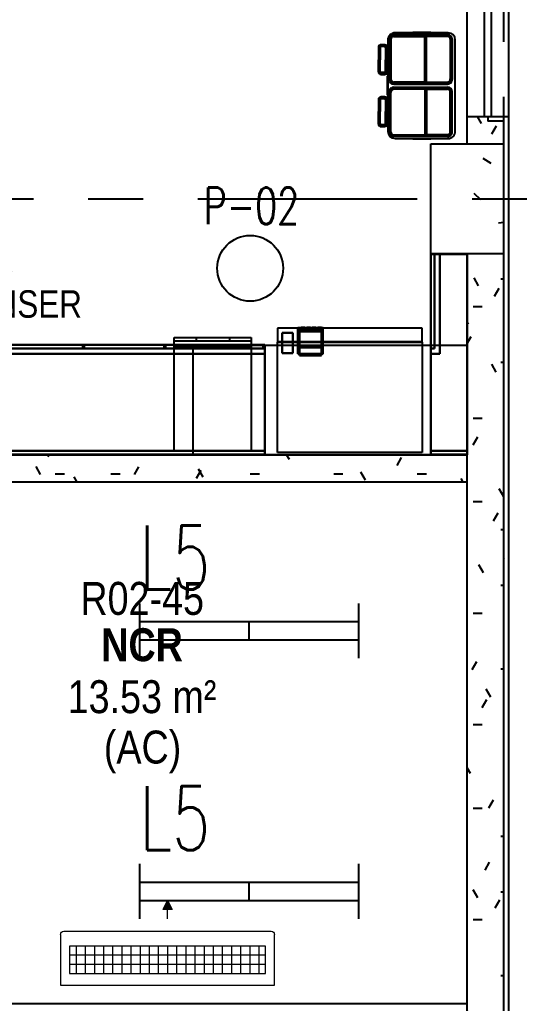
# Model space of a CAD drawing. Header units: millimetres. Extents: x -92759 to 184353, y -15225 to 86714.
# Drawn here: x 87652 to 90463, y 65941 to 71321 of the extents above; entities that cross this region are included whole.
import ezdxf
from ezdxf import colors
from ezdxf.entities.mleader import LeaderData, LeaderLine
from ezdxf.math import Vec2, Vec3

# ---------------------------------------------------------------- set-up
doc = ezdxf.new("R2010")
doc.units = ezdxf.units.MM
doc.linetypes.add('IDA - Grid Line', pattern=[2100, 1200, -300, 300, -300])
for name, color, linetype in [('0-1', 9, 'Continuous'), ('0-L4', 1, 'Continuous'), ('A-_FIREEQPM_E', 9, 'Continuous'), ('A-_FURTSYST_E', 8, 'Continuous'), ('A-_ROOMNAME_A', 8, 'Continuous'), ('A-_WALL----_E', 8, 'Continuous'), ('A-_WALL----_H', 8, 'Continuous'), ('A-_WALL----_H-1', 9, 'Continuous'), ('A-_WALLPRTN_E', 8, 'Continuous'), ('A-_WIND----_E', 8, 'Continuous'), ('E-legend', 1, 'Continuous'), ('M-_SANIFIXR_E', 9, 'Continuous'), ('M-ACMV_FCU', 5, 'Continuous'), ('S-_COLN----_E', 8, 'Continuous')]:
    doc.layers.add(name, color=color, linetype=linetype)
doc.layers.add('A-_FURN--1', color=7, linetype='Continuous', true_color=0xaaaaaa)
doc.layers.add('S-_ANOTGRID_E-1', color=9, linetype='IDA - Grid Line', true_color=0x808080)
doc.layers.add('M-ACMV_FCU-1', color=86, linetype='Continuous', lineweight=9)
doc.styles.add('Arial Narrow', font='ARIALN.TTF')
doc.styles.add('Arial Narrow_2', font='ARIALN.TTF', dxfattribs={"height": 225})
doc.styles.add('Arial Narrow_B_1', font='ARIALNB.TTF', dxfattribs={"height": 300})
doc.styles.add('Simplex', font='simplex_.ttf', dxfattribs={"width": 0.7, "height": 450})
pattern_1 = [(0, (-11670.95, 40338.29), (609.6, 152.4), [50.292, -406.908, 50.292, -406.908, -2438.4]), (0, (-11670.95, 40338.29), (609.6, 152.4), [-914.4, 50.292, -864.108, 50.292, -406.908, -1066.8]), (0, (-11670.95, 40338.29), (609.6, 152.4), [-2286, 50.292, -254.508, 50.292, -711.708]), (120, (-11442.35, 40414.49), (-436.7823, 451.7291), [50.292, -406.908, 50.292, -406.908, -2438.4]), (120, (-11442.35, 40414.49), (-436.7823, 451.7291), [-914.4, 50.292, -864.108, 50.292, -406.908, -1066.8]), (120, (-11442.35, 40414.49), (-436.7823, 451.7291), [-2286, 50.292, -254.508, 50.292, -711.708]), (240, (-11366.15, 40719.29), (-172.8177, -604.1291), [50.292, -406.908, 50.292, -406.908, -2438.4]), (240, (-11366.15, 40719.29), (-172.8177, -604.1291), [-914.4, 50.292, -864.108, 50.292, -406.908, -1066.8]), (240, (-11366.15, 40719.29), (-172.8177, -604.1291), [-2286, 50.292, -254.508, 50.292, -711.708])]

# ---------------------------------------------------------------- blocks, each defined once
blk = doc.blocks.new('IDA - Casement w Top Hung - 1 Panel - 1600L X 1800H - B8-AW08-10169639-BLK8_RHH_2ND STOREY PLAN')
at = {"layer": 'A-_WIND----_E'}
for p, q in [((-800, 17.5), (800, 17.5)), ((-800, 17.5), (-800, -17.5)), ((800, 17.5), (800, -17.5)), ((800, -17.5), (-800, -17.5))]:
    blk.add_line(p, q, dxfattribs=at)
blk = doc.blocks.new('Pantry Cabinet - Pantry Cabinet-8547006-2ND STOREY Copy 1')
at = {"layer": 'A-_FIREEQPM_E'}
for p, q in [((-731.1, -640), (-731.1, -20)), ((-731.1, -20), (-308.1, -20)), ((-731.1, -622.8), (-731.1, -20)), ((-308.1, -20), (-308.1, -640)), ((-308.1, -588.3), (-731.1, -588.3)), ((-731.1, -620.1), (-308.1, -620.1)), ((-731.1, -630.6), (-731.1, -622.8)), ((-308.1, -640), (-731.1, -640)), ((-612, -640), (-612, -620.1)), ((-612, -620.1), (-431.3, -620.1)), ((-431.3, -620.1), (-431.3, -642.3))]:
    blk.add_line(p, q, dxfattribs=at)
at = {"layer": 'A-_FURTSYST_E'}
for p, q in [((-1712.5, 0), (-1912.5, 0)), ((-1912.5, 0), (-1912.5, -1095)), ((-1912.5, -1095), (-1912.5, 0)), ((-1912.5, 0), (-1712.5, 0)), ((-1912.5, 0), (-1912.5, 0)), ((-1712.5, 0), (-1912.5, 0)), ((-1912.5, 0), (-1912.5, -1095)), ((-1912.5, -1095), (-1912.5, 0)), ((-1912.5, 0), (-1712.5, 0)), ((-1912.5, 0), (-1912.5, 0)), ((-1712.5, 0), (-1912.5, 0)), ((-1912.5, 0), (-1912.5, -1095)), ((-1912.5, -1095), (-1912.5, 0)), ((-1912.5, 0), (-1712.5, 0)), ((-1912.5, 0), (-1912.5, 0)), ((-1712.5, 0), (-1912.5, 0)), ((-1912.5, 0), (-1912.5, -20)), ((-1912.5, -20), (-1912.5, 0)), ((-1912.5, 0), (-1712.5, 0)), ((-1912.5, 0), (-1912.5, 0)), ((-1712.5, -580), (-1712.5, 0)), ((-1712.5, 0), (-1712.5, -580)), ((-1712.5, 0), (-1712.5, 0)), ((-1712.5, -1095), (-1712.5, 0)), ((-1712.5, 0), (-1712.5, -1095)), ((-1712.5, 0), (-1712.5, 0)), ((-1712.5, -550), (-1712.5, 0)), ((-1712.5, 0), (-1712.5, -550)), ((-1712.5, 0), (-1712.5, 0)), ((-1712.5, -20), (-1712.5, 0)), ((-1712.5, 0), (-1712.5, -20)), ((-1712.5, 0), (-1712.5, 0)), ((2837.5, 0), (-805.8, 0)), ((-805.8, 0), (-805.8, -20)), ((-805.8, -20), (-805.8, 0)), ((-805.8, 0), (2837.5, 0)), ((-805.8, 0), (-805.8, 0)), ((2837.5, 0), (-805.8, 0)), ((-805.8, 0), (-805.8, -580)), ((-805.8, -580), (-805.8, 0)), ((-805.8, 0), (2837.5, 0)), ((-805.8, 0), (-805.8, 0)), ((2837.5, 0), (-805.8, 0)), ((-805.8, 0), (-805.8, -600)), ((-805.8, -600), (-805.8, 0)), ((-805.8, 0), (2837.5, 0)), ((-805.8, 0), (-805.8, 0)), ((2837.5, 0), (-805.8, 0)), ((-805.8, 0), (-805.8, -550)), ((-805.8, -550), (-805.8, 0)), ((-805.8, 0), (2837.5, 0)), ((-805.8, 0), (-805.8, 0)), ((-1912.5, -20), (-1712.5, -20)), ((-1712.5, -20), (-1912.5, -20)), ((-1912.5, -20), (-1912.5, -20)), ((-1712.5, -20), (-1712.5, -20)), ((-805.8, -20), (2837.5, -20)), ((2837.5, -20), (-805.8, -20)), ((-805.8, -20), (-805.8, -20)), ((-1762.5, -550), (-1712.5, -550)), ((-1762.5, -1095), (-1762.5, -550)), ((-1762.5, -550), (-1762.5, -1095)), ((-1712.5, -550), (-1762.5, -550)), ((-1762.5, -550), (-1762.5, -550)), ((-1732.5, -1095), (-1732.5, -580)), ((-1732.5, -580), (-1712.5, -580)), ((-1712.5, -580), (-1732.5, -580)), ((-1732.5, -580), (-1732.5, -1095)), ((-1732.5, -580), (-1732.5, -580)), ((-1712.5, -550), (-1712.5, -550)), ((-1712.5, -580), (-1712.5, -580)), ((-805.8, -550), (2437.5, -550)), ((2437.5, -550), (-805.8, -550)), ((-805.8, -550), (-805.8, -550)), ((-805.8, -580), (2407.5, -580)), ((2407.5, -580), (-805.8, -580)), ((-805.8, -580), (-805.8, -580)), ((-795.8, -580), (-264.2, -580)), ((-264.2, -580), (-795.8, -580)), ((-795.8, -580), (-795.8, -580)), ((-795.8, -580), (-264.2, -580)), ((-264.2, -580), (-795.8, -580)), ((-795.8, -580), (-795.8, -580)), ((-795.8, -580), (-264.2, -580)), ((-264.2, -580), (-795.8, -580)), ((-795.8, -580), (-795.8, -580)), ((-795.8, -600), (-795.8, -580)), ((-795.8, -580), (-795.8, -600)), ((-795.8, -600), (-795.8, -580)), ((-795.8, -580), (-795.8, -600)), ((-795.8, -600), (-795.8, -580)), ((-795.8, -580), (-795.8, -600)), ((-264.2, -580), (-264.2, -580)), ((-264.2, -580), (-264.2, -580)), ((-264.2, -580), (-264.2, -580)), ((-264.2, -580), (-264.2, -600)), ((-264.2, -580), (-264.2, -600)), ((-264.2, -580), (-264.2, -600)), ((-264.2, -580), (-264.2, -600)), ((-264.2, -580), (-264.2, -600)), ((-264.2, -580), (-264.2, -600)), ((-254.2, -580), (181.1, -580)), ((181.1, -580), (-254.2, -580)), ((-254.2, -580), (-254.2, -580)), ((-254.2, -600), (-254.2, -580)), ((-254.2, -580), (-254.2, -600)), ((181.1, -580), (181.1, -580)), ((181.1, -580), (181.1, -600)), ((181.1, -580), (181.1, -600)), ((191.1, -580), (621.4, -580)), ((621.4, -580), (191.1, -580)), ((191.1, -580), (191.1, -580)), ((191.1, -600), (191.1, -580)), ((191.1, -580), (191.1, -600)), ((-805.8, -600), (2387.5, -600)), ((2387.5, -600), (-805.8, -600)), ((-805.8, -600), (-805.8, -600)), ((-795.8, -600), (-795.8, -600)), ((-795.8, -600), (-264.2, -600)), ((-264.2, -600), (-795.8, -600)), ((-795.8, -600), (-795.8, -600)), ((-795.8, -600), (-264.2, -600)), ((-264.2, -600), (-795.8, -600)), ((-795.8, -600), (-795.8, -600)), ((-795.8, -600), (-264.2, -600)), ((-264.2, -600), (-795.8, -600)), ((-264.2, -600), (-264.2, -600)), ((-264.2, -600), (-264.2, -600)), ((-264.2, -600), (-264.2, -600)), ((-254.2, -600), (-254.2, -600)), ((-254.2, -600), (181.1, -600)), ((181.1, -600), (-254.2, -600)), ((181.1, -600), (181.1, -600)), ((191.1, -600), (191.1, -600)), ((191.1, -600), (621.4, -600)), ((621.4, -600), (191.1, -600)), ((-1912.5, -1095), (-1732.5, -1095)), ((-1732.5, -1095), (-1912.5, -1095)), ((-1912.5, -1095), (-1912.5, -1095)), ((-1912.5, -1095), (-1712.5, -1095)), ((-1712.5, -1095), (-1912.5, -1095)), ((-1912.5, -1095), (-1912.5, -1095)), ((-1912.5, -1095), (-1762.5, -1095)), ((-1762.5, -1095), (-1912.5, -1095)), ((-1912.5, -1095), (-1912.5, -1095)), ((-1762.5, -1095), (-1762.5, -1095)), ((-1732.5, -1095), (-1732.5, -1095)), ((-1712.5, -1095), (-1712.5, -1095))]:
    blk.add_line(p, q, dxfattribs=at)
blk = doc.blocks.new('Fridge_-_790W_x_690D_x_1700H_with_Ice_maker_12217 - F _ P French Door Refrigerator-8546911-2ND STOREY Copy 1')
at = {"layer": 'A-_FIREEQPM_E'}
for p, q in [((-448.8, -297.6), (-448.8, 306.2)), ((-448.8, 306.2), (341.2, 306.2)), ((341.2, 306.2), (341.2, -297.6)), ((231.2, -233.7), (91.2, -233.7)), ((91.2, -233.7), (91.2, -233.7)), ((91.2, -233.7), (231.2, -233.7)), ((91.2, -233.7), (91.2, -377)), ((91.2, -233.7), (91.2, -377)), ((220.7, -224.4), (100.7, -224.4)), ((100.7, -224.4), (100.7, -224.4)), ((100.7, -224.4), (220.7, -224.4)), ((100.7, -224.4), (100.7, -373.8)), ((100.7, -224.4), (100.7, -373.8)), ((100.7, -268.3), (100.7, -268.3)), ((100.7, -268.3), (220.7, -268.3)), ((220.7, -268.3), (100.7, -268.3)), ((100.7, -373.8), (100.7, -268.3)), ((100.7, -268.3), (100.7, -373.8)), ((220.7, -224.4), (220.7, -224.4)), ((220.7, -373.8), (220.7, -224.4)), ((220.7, -224.4), (220.7, -373.8)), ((220.7, -268.3), (220.7, -268.3)), ((220.7, -268.3), (220.7, -373.8)), ((220.7, -268.3), (220.7, -373.8)), ((231.2, -233.7), (231.2, -233.7)), ((231.2, -377), (231.2, -233.7)), ((231.2, -233.7), (231.2, -377)), ((315.8, -238.3), (258.6, -238.3)), ((258.6, -238.3), (258.6, -348.9)), ((258.6, -348.9), (258.6, -238.3)), ((258.6, -238.3), (315.8, -238.3)), ((258.6, -238.3), (258.6, -238.3)), ((315.8, -348.9), (315.8, -238.3)), ((315.8, -238.3), (315.8, -348.9)), ((315.8, -238.3), (315.8, -238.3)), ((341.2, -297.6), (-448.8, -297.6)), ((-448.8, -297.6), (-448.8, -373.8)), ((341.2, -297.6), (-448.8, -297.6)), ((341.2, -300.8), (-448.8, -300.8)), ((-448.8, -300.8), (-448.8, -373.8)), ((341.2, -373.8), (341.2, -297.6)), ((341.2, -373.8), (341.2, -300.8)), ((-448.8, -373.8), (341.2, -373.8)), ((-448.8, -373.8), (341.2, -373.8)), ((100.7, -377), (102.3, -367)), ((102.3, -367), (100.7, -377)), ((102.7, -370.8), (100.7, -373.8)), ((102.7, -370.8), (100.7, -373.8)), ((100.7, -373.8), (220.7, -373.8)), ((100.7, -373.8), (100.7, -373.8)), ((220.7, -373.8), (100.7, -373.8)), ((100.7, -377), (100.7, -373.8)), ((100.7, -373.8), (100.7, -377)), ((101.3, -371.4), (101.3, -377)), ((101.5, -373), (101.5, -377.3)), ((102.3, -357.9), (218.9, -357.9)), ((218.9, -357.9), (102.3, -357.9)), ((102.3, -357.9), (102.3, -357.9)), ((102.3, -377), (102.3, -357.9)), ((102.3, -357.9), (102.3, -377)), ((218.9, -367), (102.3, -367)), ((102.3, -367), (218.9, -367)), ((102.3, -367), (102.3, -367)), ((102.7, -355.7), (102.7, -355.7)), ((102.7, -355.7), (218.7, -355.7)), ((218.7, -355.7), (102.7, -355.7)), ((102.7, -370.8), (102.7, -355.7)), ((102.7, -355.7), (102.7, -370.8)), ((218.7, -370.8), (102.7, -370.8)), ((102.7, -370.8), (218.7, -370.8)), ((102.7, -370.8), (102.7, -370.8)), ((121.5, -377.3), (121.5, -373)), ((121.7, -377), (121.7, -371.4)), ((126.5, -355.7), (126.5, -355.7)), ((126.5, -355.7), (196.5, -355.7)), ((196.5, -355.7), (126.5, -355.7)), ((126.5, -363.8), (126.5, -355.7)), ((126.5, -355.7), (126.5, -363.8)), ((126.5, -363.8), (196.5, -363.8)), ((196.5, -363.8), (126.5, -363.8)), ((126.5, -363.8), (126.5, -363.8)), ((131.3, -371.4), (131.3, -377)), ((133.5, -359.2), (131.4, -363.8)), ((131.4, -363.8), (133.5, -359.2)), ((131.4, -363.8), (131.4, -363.8)), ((131.4, -363.8), (190.2, -363.8)), ((190.2, -363.8), (131.4, -363.8)), ((131.5, -373), (131.5, -377.3)), ((133.5, -359.2), (133.5, -359.2)), ((133.5, -359.2), (188.1, -359.2)), ((188.1, -359.2), (133.5, -359.2)), ((133.5, -363.1), (133.5, -359.2)), ((133.5, -359.2), (133.5, -363.1)), ((133.5, -359.2), (133.5, -359.2)), ((188.1, -359.2), (133.5, -359.2)), ((133.5, -359.2), (188.1, -359.2)), ((133.5, -363.1), (188.1, -363.1)), ((188.1, -363.1), (133.5, -363.1)), ((133.5, -363.1), (133.5, -363.1)), ((151.5, -377.3), (151.5, -373)), ((151.7, -377), (151.7, -371.4)), ((161.3, -371.4), (161.3, -377)), ((161.5, -373), (161.5, -377.3)), ((181.5, -377.3), (181.5, -373)), ((181.7, -377), (181.7, -371.4)), ((188.1, -359.2), (188.1, -359.2)), ((188.1, -359.2), (188.1, -363.1)), ((188.1, -359.2), (188.1, -363.1)), ((188.1, -359.2), (190.2, -363.8)), ((188.1, -359.2), (188.1, -359.2)), ((188.1, -359.2), (190.2, -363.8)), ((188.1, -363.1), (188.1, -363.1)), ((190.2, -363.8), (190.2, -363.8)), ((191.3, -371.4), (191.3, -377)), ((191.5, -373), (191.5, -377.3)), ((196.5, -355.7), (196.5, -355.7)), ((196.5, -355.7), (196.5, -363.8)), ((196.5, -355.7), (196.5, -363.8)), ((196.5, -363.8), (196.5, -363.8)), ((211.5, -377.3), (211.5, -373)), ((211.7, -377), (211.7, -371.4)), ((218.7, -355.7), (218.7, -355.7)), ((218.7, -355.7), (218.7, -370.8)), ((218.7, -355.7), (218.7, -370.8)), ((218.7, -370.8), (218.7, -370.8)), ((220.7, -373.8), (218.7, -370.8)), ((218.7, -370.8), (220.7, -373.8)), ((218.9, -357.9), (218.9, -357.9)), ((218.9, -357.9), (218.9, -377)), ((218.9, -357.9), (218.9, -377)), ((218.9, -367), (220.7, -377)), ((218.9, -367), (218.9, -367)), ((218.9, -367), (220.7, -377)), ((220.7, -373.8), (220.7, -373.8)), ((220.7, -373.8), (220.7, -377)), ((220.7, -373.8), (220.7, -377)), ((258.6, -348.9), (315.8, -348.9)), ((315.8, -348.9), (258.6, -348.9)), ((258.6, -348.9), (258.6, -348.9)), ((315.8, -348.9), (315.8, -348.9)), ((231.2, -377), (91.2, -377)), ((91.2, -377), (91.2, -377)), ((91.2, -377), (231.2, -377)), ((100.7, -377), (220.7, -377)), ((220.7, -377), (100.7, -377)), ((100.7, -377), (100.7, -377)), ((100.7, -377), (220.7, -377)), ((220.7, -377), (100.7, -377)), ((100.7, -377), (100.7, -377)), ((102.3, -377), (102.3, -377)), ((102.3, -377), (218.9, -377)), ((218.9, -377), (102.3, -377)), ((218.9, -377), (218.9, -377)), ((220.7, -377), (220.7, -377)), ((220.7, -377), (220.7, -377)), ((231.2, -377), (231.2, -377))]:
    blk.add_line(p, q, dxfattribs=at)
at = {"layer": 'A-_FIREEQPM_E', "flags": 128}
for points in [[(121.7, -371.4), (121.5, -371.4), (121.1, -371.4), (120.5, -371.4), (119.5, -371.4), (118.4, -371.4), (117.1, -371.4), (115.6, -371.4), (114, -371.4), (112.3, -371.4), (110.6, -371.4), (109, -371.4), (107.4, -371.4), (105.9, -371.4), (104.6, -371.4), (103.4, -371.4), (102.5, -371.4), (101.8, -371.4), (101.4, -371.4), (101.3, -371.4)], [(101.3, -371.4), (101.4, -371.4), (101.8, -371.4), (102.5, -371.4), (103.4, -371.4), (104.6, -371.4), (105.9, -371.4), (107.4, -371.4), (109, -371.4), (110.6, -371.4), (112.3, -371.4), (114, -371.4), (115.6, -371.4), (117.1, -371.4), (118.4, -371.4), (119.5, -371.4), (120.5, -371.4), (121.1, -371.4), (121.5, -371.4), (121.7, -371.4)], [(151.7, -371.4), (151.5, -371.4), (151.1, -371.4), (150.5, -371.4), (149.5, -371.4), (148.4, -371.4), (147.1, -371.4), (145.6, -371.4), (144, -371.4), (142.3, -371.4), (140.6, -371.4), (139, -371.4), (137.4, -371.4), (135.9, -371.4), (134.6, -371.4), (133.4, -371.4), (132.5, -371.4), (131.8, -371.4), (131.4, -371.4), (131.3, -371.4)], [(131.3, -371.4), (131.4, -371.4), (131.8, -371.4), (132.5, -371.4), (133.4, -371.4), (134.6, -371.4), (135.9, -371.4), (137.4, -371.4), (139, -371.4), (140.6, -371.4), (142.3, -371.4), (144, -371.4), (145.6, -371.4), (147.1, -371.4), (148.4, -371.4), (149.5, -371.4), (150.5, -371.4), (151.1, -371.4), (151.5, -371.4), (151.7, -371.4)], [(181.7, -371.4), (181.5, -371.4), (181.1, -371.4), (180.5, -371.4), (179.5, -371.4), (178.4, -371.4), (177.1, -371.4), (175.6, -371.4), (174, -371.4), (172.3, -371.4), (170.6, -371.4), (169, -371.4), (167.4, -371.4), (165.9, -371.4), (164.6, -371.4), (163.4, -371.4), (162.5, -371.4), (161.8, -371.4), (161.4, -371.4), (161.3, -371.4)], [(161.3, -371.4), (161.4, -371.4), (161.8, -371.4), (162.5, -371.4), (163.4, -371.4), (164.6, -371.4), (165.9, -371.4), (167.4, -371.4), (169, -371.4), (170.6, -371.4), (172.3, -371.4), (174, -371.4), (175.6, -371.4), (177.1, -371.4), (178.4, -371.4), (179.5, -371.4), (180.5, -371.4), (181.1, -371.4), (181.5, -371.4), (181.7, -371.4)], [(211.7, -371.4), (211.5, -371.4), (211.1, -371.4), (210.5, -371.4), (209.5, -371.4), (208.4, -371.4), (207.1, -371.4), (205.6, -371.4), (204, -371.4), (202.3, -371.4), (200.6, -371.4), (199, -371.4), (197.4, -371.4), (195.9, -371.4), (194.6, -371.4), (193.4, -371.4), (192.5, -371.4), (191.8, -371.4), (191.4, -371.4), (191.3, -371.4)], [(191.3, -371.4), (191.4, -371.4), (191.8, -371.4), (192.5, -371.4), (193.4, -371.4), (194.6, -371.4), (195.9, -371.4), (197.4, -371.4), (199, -371.4), (200.6, -371.4), (202.3, -371.4), (204, -371.4), (205.6, -371.4), (207.1, -371.4), (208.4, -371.4), (209.5, -371.4), (210.5, -371.4), (211.1, -371.4), (211.5, -371.4), (211.7, -371.4)], [(121.7, -377), (121.5, -377), (121.1, -377), (120.5, -377), (119.5, -377), (118.4, -377), (117.1, -377), (115.6, -377), (114, -377), (112.3, -377), (110.6, -377), (109, -377), (107.4, -377), (105.9, -377), (104.6, -377), (103.4, -377), (102.5, -377), (101.8, -377), (101.4, -377), (101.3, -377)], [(101.3, -377), (101.4, -377), (101.8, -377), (102.5, -377), (103.4, -377), (104.6, -377), (105.9, -377), (107.4, -377), (109, -377), (110.6, -377), (112.3, -377), (114, -377), (115.6, -377), (117.1, -377), (118.4, -377), (119.5, -377), (120.5, -377), (121.1, -377), (121.5, -377), (121.7, -377)], [(151.7, -377), (151.5, -377), (151.1, -377), (150.5, -377), (149.5, -377), (148.4, -377), (147.1, -377), (145.6, -377), (144, -377), (142.3, -377), (140.6, -377), (139, -377), (137.4, -377), (135.9, -377), (134.6, -377), (133.4, -377), (132.5, -377), (131.8, -377), (131.4, -377), (131.3, -377)], [(131.3, -377), (131.4, -377), (131.8, -377), (132.5, -377), (133.4, -377), (134.6, -377), (135.9, -377), (137.4, -377), (139, -377), (140.6, -377), (142.3, -377), (144, -377), (145.6, -377), (147.1, -377), (148.4, -377), (149.5, -377), (150.5, -377), (151.1, -377), (151.5, -377), (151.7, -377)], [(181.7, -377), (181.5, -377), (181.1, -377), (180.5, -377), (179.5, -377), (178.4, -377), (177.1, -377), (175.6, -377), (174, -377), (172.3, -377), (170.6, -377), (169, -377), (167.4, -377), (165.9, -377), (164.6, -377), (163.4, -377), (162.5, -377), (161.8, -377), (161.4, -377), (161.3, -377)], [(161.3, -377), (161.4, -377), (161.8, -377), (162.5, -377), (163.4, -377), (164.6, -377), (165.9, -377), (167.4, -377), (169, -377), (170.6, -377), (172.3, -377), (174, -377), (175.6, -377), (177.1, -377), (178.4, -377), (179.5, -377), (180.5, -377), (181.1, -377), (181.5, -377), (181.7, -377)], [(211.7, -377), (211.5, -377), (211.1, -377), (210.5, -377), (209.5, -377), (208.4, -377), (207.1, -377), (205.6, -377), (204, -377), (202.3, -377), (200.6, -377), (199, -377), (197.4, -377), (195.9, -377), (194.6, -377), (193.4, -377), (192.5, -377), (191.8, -377), (191.4, -377), (191.3, -377)], [(191.3, -377), (191.4, -377), (191.8, -377), (192.5, -377), (193.4, -377), (194.6, -377), (195.9, -377), (197.4, -377), (199, -377), (200.6, -377), (202.3, -377), (204, -377), (205.6, -377), (207.1, -377), (208.4, -377), (209.5, -377), (210.5, -377), (211.1, -377), (211.5, -377), (211.7, -377)]]:
    blk.add_lwpolyline(points, dxfattribs=at)
at = {"layer": 'A-_FIREEQPM_E'}
for points, knots in [([(121.5, -373), (121.5, -373), (121.4, -373), (121.2, -373), (120.8, -373), (120.1, -373), (118.7, -373), (115.9, -373), (111.5, -373), (107, -373), (104.2, -373), (102.9, -373), (102.1, -373), (101.7, -373), (101.5, -373), (101.5, -373), (101.5, -373)], [-3.141593, -3.141593, -3.141593, -3.141593, -3.010693, -2.879793, -2.748894, -2.617994, -2.356194, -2.094395, -1.570796, -1.047198, -0.785398, -0.523599, -0.392699, -0.261799, -0.1309, 0, 0, 0, 0]), ([(101.5, -373), (101.5, -373), (101.5, -373), (101.7, -373), (102.1, -373), (102.9, -373), (104.2, -373), (107, -373), (111.5, -373), (115.9, -373), (118.7, -373), (120.1, -373), (120.8, -373), (121.2, -373), (121.4, -373), (121.5, -373), (121.5, -373)], [-6.283185, -6.283185, -6.283185, -6.283185, -6.152286, -6.021386, -5.890486, -5.759587, -5.497787, -5.235988, -4.712389, -4.18879, -3.926991, -3.665191, -3.534292, -3.403392, -3.272492, -3.141593, -3.141593, -3.141593, -3.141593]), ([(151.5, -373), (151.5, -373), (151.4, -373), (151.2, -373), (150.8, -373), (150.1, -373), (148.7, -373), (145.9, -373), (141.5, -373), (137, -373), (134.2, -373), (132.9, -373), (132.1, -373), (131.7, -373), (131.5, -373), (131.5, -373), (131.5, -373)], [-3.141593, -3.141593, -3.141593, -3.141593, -3.010693, -2.879793, -2.748894, -2.617994, -2.356194, -2.094395, -1.570796, -1.047198, -0.785398, -0.523599, -0.392699, -0.261799, -0.1309, 0, 0, 0, 0]), ([(131.5, -373), (131.5, -373), (131.5, -373), (131.7, -373), (132.1, -373), (132.9, -373), (134.2, -373), (137, -373), (141.5, -373), (145.9, -373), (148.7, -373), (150.1, -373), (150.8, -373), (151.2, -373), (151.4, -373), (151.5, -373), (151.5, -373)], [-6.283185, -6.283185, -6.283185, -6.283185, -6.152286, -6.021386, -5.890486, -5.759587, -5.497787, -5.235988, -4.712389, -4.18879, -3.926991, -3.665191, -3.534292, -3.403392, -3.272492, -3.141593, -3.141593, -3.141593, -3.141593]), ([(181.5, -373), (181.5, -373), (181.4, -373), (181.2, -373), (180.8, -373), (180.1, -373), (178.7, -373), (175.9, -373), (171.5, -373), (167, -373), (164.2, -373), (162.9, -373), (162.1, -373), (161.7, -373), (161.5, -373), (161.5, -373), (161.5, -373)], [-3.141593, -3.141593, -3.141593, -3.141593, -3.010693, -2.879793, -2.748894, -2.617994, -2.356194, -2.094395, -1.570796, -1.047198, -0.785398, -0.523599, -0.392699, -0.261799, -0.1309, 0, 0, 0, 0]), ([(161.5, -373), (161.5, -373), (161.5, -373), (161.7, -373), (162.1, -373), (162.9, -373), (164.2, -373), (167, -373), (171.5, -373), (175.9, -373), (178.7, -373), (180.1, -373), (180.8, -373), (181.2, -373), (181.4, -373), (181.5, -373), (181.5, -373)], [-6.283185, -6.283185, -6.283185, -6.283185, -6.152286, -6.021386, -5.890486, -5.759587, -5.497787, -5.235988, -4.712389, -4.18879, -3.926991, -3.665191, -3.534292, -3.403392, -3.272492, -3.141593, -3.141593, -3.141593, -3.141593]), ([(211.5, -373), (211.5, -373), (211.4, -373), (211.2, -373), (210.8, -373), (210.1, -373), (208.7, -373), (205.9, -373), (201.5, -373), (197, -373), (194.2, -373), (192.9, -373), (192.1, -373), (191.7, -373), (191.5, -373), (191.5, -373), (191.5, -373)], [-3.141593, -3.141593, -3.141593, -3.141593, -3.010693, -2.879793, -2.748894, -2.617994, -2.356194, -2.094395, -1.570796, -1.047198, -0.785398, -0.523599, -0.392699, -0.261799, -0.1309, 0, 0, 0, 0]), ([(191.5, -373), (191.5, -373), (191.5, -373), (191.7, -373), (192.1, -373), (192.9, -373), (194.2, -373), (197, -373), (201.5, -373), (205.9, -373), (208.7, -373), (210.1, -373), (210.8, -373), (211.2, -373), (211.4, -373), (211.5, -373), (211.5, -373)], [-6.283185, -6.283185, -6.283185, -6.283185, -6.152286, -6.021386, -5.890486, -5.759587, -5.497787, -5.235988, -4.712389, -4.18879, -3.926991, -3.665191, -3.534292, -3.403392, -3.272492, -3.141593, -3.141593, -3.141593, -3.141593]), ([(121.5, -377.3), (121.5, -377.3), (121.4, -377.3), (121.2, -377.3), (120.8, -377.3), (120.1, -377.3), (118.7, -377.3), (115.9, -377.3), (111.5, -377.3), (107, -377.3), (104.2, -377.3), (102.9, -377.3), (102.1, -377.3), (101.7, -377.3), (101.5, -377.3), (101.5, -377.3), (101.5, -377.3)], [3.141593, 3.141593, 3.141593, 3.141593, 3.272492, 3.403392, 3.534292, 3.665191, 3.926991, 4.18879, 4.712389, 5.235988, 5.497787, 5.759587, 5.890486, 6.021386, 6.152286, 6.283185, 6.283185, 6.283185, 6.283185]), ([(101.5, -377.3), (101.5, -377.3), (101.5, -377.3), (101.7, -377.3), (102.1, -377.3), (102.9, -377.3), (104.2, -377.3), (107, -377.3), (111.5, -377.3), (115.9, -377.3), (118.7, -377.3), (120.1, -377.3), (120.8, -377.3), (121.2, -377.3), (121.4, -377.3), (121.5, -377.3), (121.5, -377.3)], [0, 0, 0, 0, 0.1309, 0.261799, 0.392699, 0.523599, 0.785398, 1.047198, 1.570796, 2.094395, 2.356194, 2.617994, 2.748894, 2.879793, 3.010693, 3.141593, 3.141593, 3.141593, 3.141593]), ([(151.5, -377.3), (151.5, -377.3), (151.4, -377.3), (151.2, -377.3), (150.8, -377.3), (150.1, -377.3), (148.7, -377.3), (145.9, -377.3), (141.5, -377.3), (137, -377.3), (134.2, -377.3), (132.9, -377.3), (132.1, -377.3), (131.7, -377.3), (131.5, -377.3), (131.5, -377.3), (131.5, -377.3)], [3.141593, 3.141593, 3.141593, 3.141593, 3.272492, 3.403392, 3.534292, 3.665191, 3.926991, 4.18879, 4.712389, 5.235988, 5.497787, 5.759587, 5.890486, 6.021386, 6.152286, 6.283185, 6.283185, 6.283185, 6.283185]), ([(131.5, -377.3), (131.5, -377.3), (131.5, -377.3), (131.7, -377.3), (132.1, -377.3), (132.9, -377.3), (134.2, -377.3), (137, -377.3), (141.5, -377.3), (145.9, -377.3), (148.7, -377.3), (150.1, -377.3), (150.8, -377.3), (151.2, -377.3), (151.4, -377.3), (151.5, -377.3), (151.5, -377.3)], [0, 0, 0, 0, 0.1309, 0.261799, 0.392699, 0.523599, 0.785398, 1.047198, 1.570796, 2.094395, 2.356194, 2.617994, 2.748894, 2.879793, 3.010693, 3.141593, 3.141593, 3.141593, 3.141593]), ([(181.5, -377.3), (181.5, -377.3), (181.4, -377.3), (181.2, -377.3), (180.8, -377.3), (180.1, -377.3), (178.7, -377.3), (175.9, -377.3), (171.5, -377.3), (167, -377.3), (164.2, -377.3), (162.9, -377.3), (162.1, -377.3), (161.7, -377.3), (161.5, -377.3), (161.5, -377.3), (161.5, -377.3)], [3.141593, 3.141593, 3.141593, 3.141593, 3.272492, 3.403392, 3.534292, 3.665191, 3.926991, 4.18879, 4.712389, 5.235988, 5.497787, 5.759587, 5.890486, 6.021386, 6.152286, 6.283185, 6.283185, 6.283185, 6.283185]), ([(161.5, -377.3), (161.5, -377.3), (161.5, -377.3), (161.7, -377.3), (162.1, -377.3), (162.9, -377.3), (164.2, -377.3), (167, -377.3), (171.5, -377.3), (175.9, -377.3), (178.7, -377.3), (180.1, -377.3), (180.8, -377.3), (181.2, -377.3), (181.4, -377.3), (181.5, -377.3), (181.5, -377.3)], [0, 0, 0, 0, 0.1309, 0.261799, 0.392699, 0.523599, 0.785398, 1.047198, 1.570796, 2.094395, 2.356194, 2.617994, 2.748894, 2.879793, 3.010693, 3.141593, 3.141593, 3.141593, 3.141593]), ([(211.5, -377.3), (211.5, -377.3), (211.4, -377.3), (211.2, -377.3), (210.8, -377.3), (210.1, -377.3), (208.7, -377.3), (205.9, -377.3), (201.5, -377.3), (197, -377.3), (194.2, -377.3), (192.9, -377.3), (192.1, -377.3), (191.7, -377.3), (191.5, -377.3), (191.5, -377.3), (191.5, -377.3)], [3.141593, 3.141593, 3.141593, 3.141593, 3.272492, 3.403392, 3.534292, 3.665191, 3.926991, 4.18879, 4.712389, 5.235988, 5.497787, 5.759587, 5.890486, 6.021386, 6.152286, 6.283185, 6.283185, 6.283185, 6.283185]), ([(191.5, -377.3), (191.5, -377.3), (191.5, -377.3), (191.7, -377.3), (192.1, -377.3), (192.9, -377.3), (194.2, -377.3), (197, -377.3), (201.5, -377.3), (205.9, -377.3), (208.7, -377.3), (210.1, -377.3), (210.8, -377.3), (211.2, -377.3), (211.4, -377.3), (211.5, -377.3), (211.5, -377.3)], [0, 0, 0, 0, 0.1309, 0.261799, 0.392699, 0.523599, 0.785398, 1.047198, 1.570796, 2.094395, 2.356194, 2.617994, 2.748894, 2.879793, 3.010693, 3.141593, 3.141593, 3.141593, 3.141593])]:
    blk.add_open_spline(points, degree=3, knots=knots, dxfattribs=at)
blk = doc.blocks.new('K-23828 - K-23828-9217881-2ND STOREY Copy 1')
at = {"layer": 'A-_FIREEQPM_E'}
for p, q in [((-253.8, 167.2), (-33.8, 167.2)), ((-253.8, 163.2), (-33.8, 163.2)), ((0, 184.7), (-249, 184.7)), ((249, 184.7), (0, 184.7)), ((253.8, 167.2), (33.8, 167.2)), ((253.8, 163.2), (33.8, 163.2)), ((-289, 144.7), (-289, 51.8)), ((-278.8, 142.2), (-278.8, -151.9)), ((-274.8, 142.2), (-274.8, -151.9)), ((-270.8, 142.2), (-270.8, 30)), ((-268.8, 142.2), (-268.8, 30)), ((-253.8, 159.2), (-36.8, 159.2)), ((-253.8, 157.2), (-36.8, 157.2)), ((-18.8, 28.9), (-18.8, 139.2)), ((-16.8, 28.5), (-16.8, 139.2)), ((-12.8, -151.9), (-12.8, 142.2)), ((-8.8, -151.9), (-8.8, 142.2)), ((8.8, -151.9), (8.8, 142.2)), ((12.8, -151.9), (12.8, 142.2)), ((16.8, 28.5), (16.8, 139.2)), ((18.8, 28.9), (18.8, 139.2)), ((253.8, 159.2), (36.8, 159.2)), ((253.8, 157.2), (36.8, 157.2)), ((268.8, 142.2), (268.8, 30)), ((270.8, 142.2), (270.8, 30)), ((274.8, 142.2), (274.8, -151.9)), ((278.8, 142.2), (278.8, -151.9)), ((289, 51.8), (289, 144.7)), ((-288.9, -50.3), (-288.9, 54.7)), ((-291.5, 47.7), (-291.5, -45.1)), ((-270.8, -152.3), (-270.8, 14.9)), ((-268.8, -152.3), (-268.8, 14.9)), ((-21.6, 27), (-265.8, 27)), ((-21.6, 25), (-265.8, 25)), ((-21.6, 19.9), (-265.8, 19.9)), ((-21.6, 17.9), (-265.8, 17.9)), ((-263.8, 25), (-263.8, 19.9)), ((-260.6, 25), (-260.6, 19.9)), ((-244.6, 25), (-244.6, 19.9)), ((-241.4, 25), (-241.4, 19.9)), ((-46, 25), (-46, 19.9)), ((-42.8, 25), (-42.8, 19.9)), ((-26.8, 25), (-26.8, 19.9)), ((-23.6, 25), (-23.6, 19.9)), ((-18.8, 16.1), (-18.8, -149.3)), ((-16.8, 16.4), (-16.8, -149.3)), ((16.8, 16.4), (16.8, -149.3)), ((18.8, 16.1), (18.8, -149.3)), ((21.6, 27), (265.8, 27)), ((21.6, 25), (265.8, 25)), ((21.6, 19.9), (265.8, 19.9)), ((21.6, 17.9), (265.8, 17.9)), ((23.6, 25), (23.6, 19.9)), ((26.8, 25), (26.8, 19.9)), ((42.8, 25), (42.8, 19.9)), ((46, 25), (46, 19.9)), ((241.4, 25), (241.4, 19.9)), ((244.6, 25), (244.6, 19.9)), ((260.6, 25), (260.6, 19.9)), ((263.8, 25), (263.8, 19.9)), ((268.8, -152.3), (268.8, 14.9)), ((270.8, -152.3), (270.8, 14.9)), ((289, -50.3), (289, 51.8)), ((291.5, -45.1), (291.5, 47.7)), ((-289, -50.3), (-289, -144.7)), ((289, -144.7), (289, -50.3)), ((-253.8, -167.3), (-36.8, -167.3)), ((-253.8, -169.3), (-36.8, -169.3)), ((-253.8, -172.9), (-33.8, -172.9)), ((-253.8, -176.9), (-33.8, -176.9)), ((-249, -184.7), (-217.5, -184.7)), ((-223.9, -200.8), (-223.9, -221.5)), ((-222.5, -222.4), (-222.5, -201.8)), ((-221.6, -202.3), (-221.6, -222)), ((-217.5, -184.7), (-57.5, -184.7)), ((-216.5, -185.7), (-216.5, -190.2)), ((-215.5, -185.7), (-215.5, -189.8)), ((-214.8, -184.7), (-214.8, -189.6)), ((-214.8, -187.1), (-172.8, -187.1)), ((-114.1, -187.6), (-214.1, -187.6)), ((-214.1, -187.6), (-214.1, -189.4)), ((-213.6, -202.3), (-213.6, -222)), ((-210, -189.4), (-140.7, -189.4)), ((-209.9, -189), (-140.8, -189)), ((-209.5, -190.2), (-140.7, -190.2)), ((-209.5, -198.2), (-140.7, -198.2)), ((-194.9, -187.6), (-194.9, -189)), ((-194.5, -187.6), (-194.5, -189)), ((-192.6, -187.6), (-192.6, -189)), ((-190.6, -187.6), (-190.6, -189)), ((-74.7, -187.1), (-172.8, -187.1)), ((-75.3, -189), (-140.8, -189)), ((-75.2, -189.4), (-140.7, -189.4)), ((-75.7, -190.2), (-140.7, -190.2)), ((-75.7, -198.2), (-140.7, -198.2)), ((-114.1, -187.6), (-75.4, -187.6)), ((-98.9, -187.6), (-98.9, -189)), ((-96.9, -187.6), (-96.9, -189)), ((-95, -187.6), (-95, -189)), ((-94.5, -187.6), (-94.5, -189)), ((-75.4, -187.6), (-75.4, -189.4)), ((-74.7, -184.7), (-74.7, -189.6)), ((-74, -185.7), (-74, -189.8)), ((-71.6, -202.3), (-71.6, -222)), ((-68.7, -190.2), (-68.7, -185.7)), ((-67.7, -184.7), (-52.7, -184.7)), ((-63.6, -202.3), (-63.6, -222)), ((-62.7, -222.4), (-62.7, -201.8)), ((-61.4, -221.5), (-61.4, -200.8)), ((-52.7, -184.7), (57.3, -184.7)), ((-52.7, -184.7), (-52.7, -188.8)), ((-52.7, -188.8), (0, -188.8)), ((0, -188.8), (52.7, -188.8)), ((253.8, -172.9), (33.8, -172.9)), ((253.8, -176.9), (33.8, -176.9)), ((253.8, -167.3), (36.8, -167.3)), ((253.8, -169.3), (36.8, -169.3)), ((52.7, -188.8), (52.7, -184.7)), ((52.7, -184.7), (67.7, -184.7)), ((61.4, -200.8), (61.4, -221.5)), ((62.7, -222.4), (62.7, -201.8)), ((63.6, -202.3), (63.6, -222)), ((67.7, -184.7), (222.7, -184.7)), ((68.7, -185.7), (68.7, -190.2)), ((71.6, -202.3), (71.6, -222)), ((74, -185.7), (74, -189.8)), ((74.7, -184.7), (74.7, -189.6)), ((74.7, -187.1), (172.8, -187.1)), ((75.2, -189.4), (140.7, -189.4)), ((75.3, -189), (140.8, -189)), ((114.1, -187.6), (75.4, -187.6)), ((75.4, -187.6), (75.4, -189.4)), ((75.7, -190.2), (140.7, -190.2)), ((75.7, -198.2), (140.7, -198.2)), ((94.5, -187.6), (94.5, -189)), ((95, -187.6), (95, -189)), ((96.9, -187.6), (96.9, -189)), ((98.9, -187.6), (98.9, -189)), ((114.1, -187.6), (214.1, -187.6)), ((210, -189.4), (140.7, -189.4)), ((209.5, -190.2), (140.7, -190.2)), ((209.5, -198.2), (140.7, -198.2)), ((209.9, -189), (140.8, -189)), ((214.8, -187.1), (172.8, -187.1)), ((190.6, -187.6), (190.6, -189)), ((192.6, -187.6), (192.6, -189)), ((194.5, -187.6), (194.5, -189)), ((194.9, -187.6), (194.9, -189)), ((213.6, -202.3), (213.6, -222)), ((214.1, -187.6), (214.1, -189.4)), ((214.8, -184.7), (214.8, -189.6)), ((215.5, -185.7), (215.5, -189.8)), ((216.5, -190.2), (216.5, -185.7)), ((217.5, -184.7), (249, -184.7)), ((221.6, -202.3), (221.6, -222)), ((222.5, -222.4), (222.5, -201.8)), ((223.9, -221.5), (223.9, -200.8)), ((-210, -234.9), (-141.2, -234.9)), ((-209.5, -226.1), (-140.7, -226.1)), ((-209.5, -234.1), (-140.7, -234.1)), ((-208.9, -236.5), (-76.4, -236.5)), ((-75.2, -234.9), (-141.2, -234.9)), ((-75.7, -226.1), (-140.7, -226.1)), ((-75.7, -234.1), (-140.7, -234.1)), ((75.2, -234.9), (141.2, -234.9)), ((75.7, -226.1), (140.7, -226.1)), ((75.7, -234.1), (140.7, -234.1)), ((76.4, -236.5), (208.9, -236.5)), ((209.5, -226.1), (140.7, -226.1)), ((209.5, -234.1), (140.7, -234.1)), ((210, -234.9), (141.2, -234.9))]:
    blk.add_line(p, q, dxfattribs=at)
for centre, radius, start, end in [((-249, 144.7), 40, 90, 180), ((-253.8, 142.2), 25, 90, 180), ((-253.8, 142.2), 21, 90, 180), ((-33.8, 142.2), 25, 360, 90), ((-33.8, 142.2), 21, 360, 90), ((33.8, 142.2), 25, 90, 180), ((33.8, 142.2), 21, 90, 180), ((249, 144.7), 40, 360, 90), ((253.8, 142.2), 25, 360, 90), ((253.8, 142.2), 21, 360, 90), ((-253.8, 142.2), 17, 90, 180), ((-253.8, 142.2), 15, 90, 180), ((-36.8, 139.2), 20, 360, 90), ((-36.8, 139.2), 18, 360, 90), ((36.8, 139.2), 20, 90, 180), ((36.8, 139.2), 18, 90, 180), ((253.8, 142.2), 17, 360, 90), ((253.8, 142.2), 15, 360, 90), ((-286.9, 47.7), 4.63, 117.413, 180), ((-265.8, 30), 5, 180, 270), ((-265.8, 14.9), 5, 90, 180), ((-265.8, 30), 3, 180, 270), ((-265.8, 14.9), 3, 90, 180), ((-21.6, 30), 3, 270, 337.2015), ((-21.6, 30), 5, 270, 342.3874), ((-21.6, 14.9), 5, 17.6126, 90), ((-21.6, 14.9), 3, 22.7985, 90), ((21.6, 30), 5, 197.6126, 270), ((21.6, 14.9), 5, 90, 162.3874), ((21.6, 30), 3, 202.7985, 270), ((21.6, 14.9), 3, 90, 157.2015), ((265.8, 30), 3, 270, 0), ((265.8, 30), 5, 270, 0), ((265.8, 14.9), 5, 0, 90), ((265.8, 14.9), 3, 360, 90), ((286.9, 47.7), 4.63, 360, 62.587), ((-284.8, -45.1), 6.75, 180, 230.9874), ((284.8, -45.1), 6.75, 309.0126, 360), ((-249, -144.7), 40, 180, 270), ((-253.8, -151.9), 25, 180, 270), ((-253.8, -151.9), 21, 180, 270), ((-253.8, -152.3), 17, 180, 270), ((-253.8, -152.3), 15, 180, 270), ((-36.8, -149.3), 18, 270, 0), ((-36.8, -149.3), 20, 270, 0), ((-33.8, -151.9), 21, 270, 360), ((-33.8, -151.9), 25, 270, 360), ((33.8, -151.9), 25, 180, 270), ((33.8, -151.9), 21, 180, 270), ((36.8, -149.3), 20, 180, 270), ((36.8, -149.3), 18, 180, 270), ((249, -144.7), 40, 270, 360), ((253.8, -151.9), 21, 270, 0), ((253.8, -151.9), 25, 270, 0), ((253.8, -152.3), 15, 270, 0), ((253.8, -152.3), 17, 270, 0), ((-212.5, -200.8), 11.4, 110.6758, 180), ((-210, -201.8), 12.4, 90, 180), ((-209.5, -202.3), 12.1, 90, 180), ((-217.5, -185.7), 1, 0, 90), ((-209.9, -207.7), 18.8, 90, 112.1815), ((-216.5, -185.7), 0.961, 0, 78.1333), ((-214.1, -186.9), 0.734, 195.186, 270), ((-209.5, -202.3), 4.11, 90, 180), ((-75.7, -202.3), 12.1, 0, 90), ((-75.7, -202.3), 4.11, 360, 90), ((-75.4, -186.9), 0.734, 270, 344.814), ((-75.3, -207.7), 18.8, 67.8185, 90), ((-75.2, -201.8), 12.4, 360, 90), ((-73, -185.7), 0.961, 101.8667, 180), ((-67.7, -185.7), 1, 90, 180), ((-72.7, -200.8), 11.4, 360, 69.3242), ((72.7, -200.8), 11.4, 110.6758, 180), ((75.2, -201.8), 12.4, 90, 180), ((75.7, -202.3), 12.1, 90, 180), ((67.7, -185.7), 1, 0, 90), ((75.3, -207.7), 18.8, 90, 112.1815), ((75.7, -202.3), 4.11, 90, 180), ((73, -185.7), 0.961, 0, 78.1333), ((75.4, -186.9), 0.734, 195.186, 270), ((209.5, -202.3), 12.1, 0, 90), ((209.5, -202.3), 4.11, 0, 90), ((209.9, -207.7), 18.8, 67.8185, 90), ((210, -201.8), 12.4, 360, 90), ((214.1, -186.9), 0.734, 270, 344.814), ((216.5, -185.7), 0.961, 101.8667, 180), ((217.5, -185.7), 1, 90, 180), ((212.5, -200.8), 11.4, 0, 69.3242), ((-208.9, -221.5), 15, 180, 270), ((-210, -222.4), 12.4, 180, 270), ((-209.5, -222), 12.1, 180, 270), ((-209.5, -222), 4.11, 180, 270), ((-76.4, -221.5), 15, 270, 360), ((-75.7, -222), 4.11, 270, 0), ((-75.7, -222), 12.1, 270, 0), ((-75.2, -222.4), 12.4, 270, 0), ((76.4, -221.5), 15, 180, 270), ((75.2, -222.4), 12.4, 180, 270), ((75.7, -222), 12.1, 180, 270), ((75.7, -222), 4.11, 180, 270), ((208.9, -221.5), 15, 270, 360), ((209.5, -222), 4.11, 270, 0), ((209.5, -222), 12.1, 270, 0), ((210, -222.4), 12.4, 270, 0)]:
    blk.add_arc(centre, radius, start, end, dxfattribs=at)
blk = doc.blocks.new('staff dining room')
at = {"layer": 'A-_FIREEQPM_E'}
for name, p, rotation in [('K-23828 - K-23828-9217881-2ND STOREY Copy 1', (18821, -2119.3), 269.9999999999997), ('Fridge_-_790W_x_690D_x_1700H_with_Ice_maker_12217 - F _ P French Door Refrigerator-8546911-2ND STOREY Copy 1', (18374.6, -3820.1), 180)]:
    blk.add_blockref(name, p, dxfattribs=dict(at, rotation=rotation))
at = {"layer": 'A-_FURTSYST_E', "rotation": 180}
blk.add_blockref('Pantry Cabinet - Pantry Cabinet-8547006-2ND STOREY Copy 1', (17158.5, -4136.3), dxfattribs=at)
blk = doc.blocks.new('1599_FURN_RHH_BLK8 _NEW__2ND STY_dwg-10261561-BLK8_RHH_2ND STOREY PLAN')
at = {"layer": 'A-_FURN--1', "flags": 128}
blk.add_lwpolyline([(-1699.8, -10400.1), (-1699.8, -9800.1), (-199.8, -9800.1), (-199.8, -10400.1)], close=True, dxfattribs=at)
blk.add_blockref('staff dining room', (-19270.7, -6261.8))
blk = doc.blocks.new('L5-Batten Light')
at = {"layer": 'E-legend', "lineweight": 25}
for p, q in [((-366378.7, -162532.4), (-366378.7, -162832.4)), ((-365178.7, -162832.4), (-365178.7, -162532.4)), ((-366378.7, -162632.4), (-365178.7, -162632.4)), ((-365778.7, -162732.4), (-365778.7, -162632.4)), ((-366378.7, -162732.4), (-365178.7, -162732.4))]:
    blk.add_line(p, q, dxfattribs=at)
at = {"layer": 'E-legend', "lineweight": 25, "style": 'Simplex', "width": 0.7}
blk.add_text('L5', height=350, dxfattribs=at).set_placement((-366378.6, -162457.3))
blk = doc.blocks.new('P-02')
at = {"layer": 'E-legend', "lineweight": 25}
blk.add_circle((0, 0), 180, dxfattribs=at)
at = {"layer": 'E-legend', "lineweight": 15, "style": 'Simplex', "width": 0.7}
blk.add_text('P-02', height=200, dxfattribs=at).set_placement((-254.6, 241.3))
blk = doc.blocks.new('EL_B8_L2_R4')
at = {"layer": '0-L4', "color": 7}
for p in [(364384.9, 151319.9), (364384.9, 149894.9)]:
    blk.add_blockref('L5-Batten Light', p, dxfattribs=at)
at = {"layer": 'E-legend', "color": 0}
blk.add_blockref('P-02', (-1387.5, -9380), dxfattribs=at)
blk = doc.blocks.new('A$Cf94528ef')
at = {"layer": 'M-ACMV_FCU', "lineweight": 0}
h = blk.add_hatch(color=256, dxfattribs=at)
h.dxf.hatch_style = 1
h.paths.add_polyline_path([(584.6, -95.5), (534.6, -70.5), (534.6, -120.5)])
at = {"layer": 'M-ACMV_FCU', "lineweight": 15}
for p, q in [((234.6, 440.5), (234.6, -631.5)), ((284.6, 440.5), (284.6, -631.5)), ((416.6, -662.5), (416.6, 471.5)), ((334.6, 404.5), (184.6, 404.5)), ((334.6, 354.5), (184.6, 354.5)), ((334.6, 304.5), (184.6, 304.5)), ((334.6, 254.5), (184.6, 254.5)), ((334.6, 204.5), (184.6, 204.5)), ((334.6, 154.5), (184.6, 154.5)), ((334.6, 104.5), (184.6, 104.5)), ((334.6, 54.5), (184.6, 54.5)), ((334.6, 4.5), (184.6, 4.5)), ((334.6, -45.5), (184.6, -45.5)), ((334.6, -95.5), (184.6, -95.5)), ((334.6, -145.5), (184.6, -145.5)), ((334.6, -195.5), (184.6, -195.5)), ((334.6, -245.5), (184.6, -245.5)), ((334.6, -295.5), (184.6, -295.5)), ((334.6, -345.5), (184.6, -345.5)), ((334.6, -395.5), (184.6, -395.5)), ((334.6, -445.5), (184.6, -445.5)), ((334.6, -495.5), (184.6, -495.5)), ((334.6, -545.5), (184.6, -545.5)), ((334.6, -595.5), (184.6, -595.5))]:
    blk.add_line(p, q, dxfattribs=at)
at = {"layer": 'M-ACMV_FCU', "lineweight": 0}
for p, q in [((484.6, -95.5), (534.6, -95.5)), ((534.6, -70.5), (534.6, -120.5)), ((584.6, -95.5), (534.6, -70.5)), ((584.6, -95.5), (534.6, -120.5))]:
    blk.add_line(p, q, dxfattribs=at)
at = {"layer": 'M-ACMV_FCU', "lineweight": 15}
blk.add_lwpolyline([(398.6, -680.5), (121.6, -680.5), (121.6, 489.5), (398.6, 489.5)], dxfattribs=at)
blk.add_lwpolyline([(334.6, 440.5), (334.6, -631.5), (184.6, -631.5), (184.6, 440.5)], close=True, dxfattribs=at)
for centre, start, end in [((398.6, 471.5), 0, 90), ((398.6, -662.5), 270, 0)]:
    blk.add_arc(centre, 18, start, end, dxfattribs=at)
blk = doc.blocks.new('ACMV_B8_L2')
at = {"layer": 'M-ACMV_FCU', "lineweight": 5, "xscale": -1, "rotation": 270}
blk.add_blockref('A$Cf94528ef', (149220.1, -39796.3), dxfattribs=at)
blk = doc.blocks.new('A$C3019c3af')
at = {"layer": 'A-_WALL----_H'}
h = blk.add_hatch(dxfattribs=at)
h.set_pattern_fill('FP_11', color=256, style=0, pattern_type=2)
h.set_pattern_definition([(0, (-11670.95, 40338.3), (1219.2, 304.8), [50.292, -864.108, 50.292, -864.108, -4876.8]), (0, (-11670.95, 40338.3), (1219.2, 304.8), [-1828.8, 50.292, -1778.508, 50.292, -864.108, -2133.6]), (0, (-11670.95, 40338.3), (1219.2, 304.8), [-4572, 50.292, -559.308, 50.292, -1473.708]), (120, (-11213.75, 40490.7), (-873.5645, 903.458), [50.292, -864.108, 50.292, -864.108, -4876.8]), (120, (-11213.75, 40490.7), (-873.5645, 903.458), [-1828.8, 50.292, -1778.508, 50.292, -864.108, -2133.6]), (120, (-11213.75, 40490.7), (-873.5645, 903.458), [-4572, 50.292, -559.308, 50.292, -1473.708]), (240, (-11061.35, 41100.3), (-345.6355, -1208.258), [50.292, -864.108, 50.292, -864.108, -4876.8]), (240, (-11061.35, 41100.3), (-345.6355, -1208.258), [-1828.8, 50.292, -1778.508, 50.292, -864.108, -2133.6]), (240, (-11061.35, 41100.3), (-345.6355, -1208.258), [-4572, 50.292, -559.308, 50.292, -1473.708])])
h.paths.add_polyline_path([(7625, 36200), (7625, 38050), (7512.5, 38050), (7512.5, 38025), (7600, 38025), (7600, 36200)])
h.paths.add_polyline_path([(7625, 39650), (7625, 40116.7), (7512.5, 40116.7), (7512.5, 40091.7), (7600, 40091.7), (7600, 39675), (7512.5, 39675), (7512.5, 39650), (7530.2, 39650)])
h.paths.add_polyline_path([(7530.2, 41716.7), (7625, 41716.7), (7625, 42183.3), (7512.5, 42183.3), (7512.5, 42158.3), (7600, 42158.3), (7600, 41741.7), (7512.5, 41741.7), (7512.5, 41716.7)])
h.paths.add_polyline_path([(7625, 43783.3), (7625, 44250), (7512.5, 44250), (7512.5, 44225), (7600, 44225), (7600, 43808.3), (7512.5, 43808.3), (7512.5, 43783.3), (7530.2, 43783.3)])
h.paths.add_polyline_path([(7530.2, 45850), (7625, 45850), (7625, 46625), (7600, 46625), (7600, 45875), (7512.5, 45875), (7512.5, 45850)])
at = {"layer": 'A-_WALL----_H-1'}
h = blk.add_hatch(dxfattribs=at)
h.set_pattern_fill('FP_8', color=256, style=0, pattern_type=2)
h.set_pattern_definition(pattern_1)
h.paths.add_polyline_path([(7512.5, 36200), (7600, 36200), (7600, 37300), (7400, 37300), (7400, 36200)])
h.paths.add_polyline_path([(7400, 37900), (7600, 37900), (7600, 38025), (7512.5, 38025), (7512.5, 38050), (7400, 38050)])
h.paths.add_polyline_path([(7512.5, 39650), (7512.5, 39675), (7600, 39675), (7600, 40091.7), (7512.5, 40091.7), (7512.5, 40116.7), (7400, 40116.7), (7400, 39650), (7495.2, 39650)])
h.paths.add_polyline_path([(7512.5, 41716.7), (7512.5, 41741.7), (7600, 41741.7), (7600, 42158.3), (7512.5, 42158.3), (7512.5, 42183.3), (7400, 42183.3), (7400, 41716.7), (7495.2, 41716.7)])
h.paths.add_polyline_path([(7495.2, 43783.3), (7512.5, 43783.3), (7512.5, 43808.3), (7600, 43808.3), (7600, 44225), (7512.5, 44225), (7512.5, 44250), (7400, 44250), (7400, 43783.3)])
h.paths.add_polyline_path([(7400, 45850), (7512.5, 45850), (7512.5, 45875), (7600, 45875), (7600, 46000), (7400, 46000), (7400, 45936.6)])
h = blk.add_hatch(dxfattribs=at)
h.set_pattern_fill('FP_8', color=256, style=0, pattern_type=2)
h.set_pattern_definition(pattern_1)
h.paths.add_polyline_path([(2500, 36050), (7400, 36050), (7400, 36200), (2500, 36200)])
h = blk.add_hatch(dxfattribs=at)
h.set_pattern_fill('FP_8', color=256, style=0, pattern_type=2)
h.set_pattern_definition(pattern_1)
h.paths.add_polyline_path([(7400, 33050), (7600, 33050), (7600, 36200), (7400, 36200), (7400, 33200)])
at = {"layer": 'S-_COLN----_E'}
h = blk.add_hatch(dxfattribs=at)
h.set_pattern_fill('FP_1', color=256, style=0, pattern_type=2)
h.set_pattern_definition([(50, (-11670.95, 40338.3), (1093.104, -95.634), [114.3, -1257.3]), (355, (-11671, 40338.3), (-211.46, 1146.34), [91.44, -1005.84]), (100.451, (-11579.9, 40330.3), (881.656, 1050.7), [97.14, -1068.54]), (46.184, (-11671, 40643.1), (1626.475, -252.26), [171.45, -1885.95]), (96.636, (-11535.4, 40622), (1424.42, 1484.57), [145.71, -1602.81]), (351.184, (-11671, 40643.1), (1424.43, 1484.55), [137.16, -1508.76]), (21, (-11518.55, 40566.9), (909.686, -613.59), [114.3, -1257.3]), (326, (-11518.6, 40566.9), (370.81, 1105.13), [91.44, -1005.84]), (71.451, (-11442.7, 40515.8), (1280.503, 491.53), [97.14, -1068.54]), (37.5, (-11670.95, 40338.3), (18.531, 507.33), [50.292, -943.356, 50.292, -970.788, -1009.65]), (37.5, (-11670.95, 40338.3), (18.531, 507.33), [-2014.728, 50.292, -959.358]), (7.5, (-11670.95, 40338.3), (400.918, 601.084), [50.292, -531.876, 50.292, -920.496, -384.81]), (7.5, (-11670.95, 40338.3), (400.918, 601.084), [-1552.956, 50.292, -334.518]), (327.5, (-12010.8, 40338.3), (813.545, -34.374), [50.292, -330.708, 50.292, -1138.428, -1577.34]), (327.5, (-12010.8, 40338.3), (813.545, -34.374), [-1569.72, 50.292, -1527.048]), (317.5, (-12163.2, 40338.3), (888.775, 152.56), [50.292, -445.008, 50.292, -739.14, -1120.14]), (317.5, (-12163.2, 40338.3), (888.775, 152.56), [-1284.73, 50.29, -1069.85])])
h.paths.add_polyline_path([(7200, 37300), (7600, 37300), (7600, 37900), (7200, 37900)])
at = {"layer": 'A-_WALL----_E'}
for p, q in [((7400, 37900), (7400, 46000)), ((7625, 42183.3), (7625, 26275)), ((7400, 38050), (7495.2, 38050)), ((7512.5, 38050), (7512.5, 38025)), ((7530.2, 38050), (7625, 38050)), ((7600, 38025), (7512.5, 38025)), ((7600, 28900), (7600, 38025)), ((7400, 37900), (7600, 37900)), ((7400, 28900), (7400, 37300)), ((7600, 37300), (7400, 37300))]:
    blk.add_line(p, q, dxfattribs=at)
at = {"layer": 'A-_WALLPRTN_E'}
for p, q in [((2650, 36200), (7400, 36200)), ((7400, 36050), (2652.6, 36050)), ((2652.6, 33200), (7400, 33200))]:
    blk.add_line(p, q, dxfattribs=at)
at = {"layer": 'S-_ANOTGRID_E-1'}
for p, q in [((7600, -20341.4), (7600, 52351.8)), ((-38173.1, 37600), (13784.7, 37600))]:
    blk.add_line(p, q, dxfattribs=at)
at = {"layer": 'S-_COLN----_E'}
for p, q in [((7200, 37300), (7200, 37900)), ((7200, 37900), (7400, 37900)), ((7400, 37900), (7600, 37900)), ((7600, 37300), (7600, 37900)), ((7400, 37300), (7200, 37300)), ((7600, 37300), (7400, 37300))]:
    blk.add_line(p, q, dxfattribs=at)
at = {"layer": 'A-_WIND----_E', "rotation": 89.99999999999991}
blk.add_blockref('IDA - Casement w Top Hung - 1 Panel - 1600L X 1800H - B8-AW08-10169639-BLK8_RHH_2ND STOREY PLAN', (7512.7, 38850), dxfattribs=at)
at = {"layer": 'M-_SANIFIXR_E'}
blk.add_blockref('1599_FURN_RHH_BLK8 _NEW__2ND STY_dwg-10261561-BLK8_RHH_2ND STOREY PLAN', (7599.8, 46600.1), dxfattribs=at)
at = {"layer": 'A-_ROOMNAME_A', "char_height": 180, "attachment_point": 1}
for s, insert, width, style in [('R02-45', (5283.7, 35504.6), 853.797, 'Arial Narrow_2'), ('NCR', (5397.7, 35251.2), 577.215, 'Arial Narrow_B_1'), ('13.53 m²', (5213.9, 34967.1), 1022.152, 'Arial Narrow_2'), ('(AC)', (5411.9, 34691.5), 541.139, 'Arial Narrow_2')]:
    blk.add_mtext(s, dxfattribs=dict(at, insert=insert, width=width, style=style))
ml = blk.add_multileader_mtext('Standard')
ml.set_content('TABLE\\PWATER DISPENSER', color=256, style='Arial Narrow')
ml.set_leader_properties()
ml.build(insert=Vec2(0, 0))
ml.multileader.update_dxf_attribs({"text_right_attachment_type": 6, "dogleg_length": 100, "arrow_head_size": 150})
ctx = ml.context
ctx.base_point, ctx.char_height, ctx.arrow_head_size, ctx.landing_gap_size, ctx.plane_origin = Vec3(4299.1, 37523.7), 150, 150, 0.09, Vec3(6788.5, 37095)
ctx.right_attachment = 6
notes = []
notes.append((ctx, [(1, (1, 1, 0), (4199.1, 37523.7), (1, 0), 100, [(0, [(4029.9, 36687.2)], 0, [])])]))
ctx.mtext.insert, ctx.mtext.width, ctx.mtext.flow_direction = Vec3(4299.2, 37600), 1555.717, 5
for ctx, leaders in notes:
    for number, flags, end, landing, length, lines in leaders:
        leader = LeaderData()
        leader.index, (leader.has_last_leader_line, leader.has_dogleg_vector, leader.attachment_direction) = number, flags
        leader.last_leader_point, leader.dogleg_vector, leader.dogleg_length = Vec3(end), Vec3(landing), length
        for number, points, colour, breaks in lines:
            line = LeaderLine()
            line.index, line.vertices, line.color, line.breaks = number, Vec3.list(points), colors.encode_raw_color(colour), breaks
            leader.lines.append(line)
        ctx.leaders.append(leader)

msp = doc.modelspace()

# ---------------------------------------------------------------- block references
at = {"layer": '0-1'}
msp.add_blockref('A$C3019c3af', (82701.1, 32741.2), dxfattribs=at)
at = {"layer": 'E-legend', "color": 7}
msp.add_blockref('EL_B8_L2_R4', (90301.1, 79341.2), dxfattribs=at)
at = {"layer": 'M-ACMV_FCU-1'}
msp.add_blockref('ACMV_B8_L2', (-60663.6, 105715.9), dxfattribs=at)

doc.saveas('drawing.dxf')
